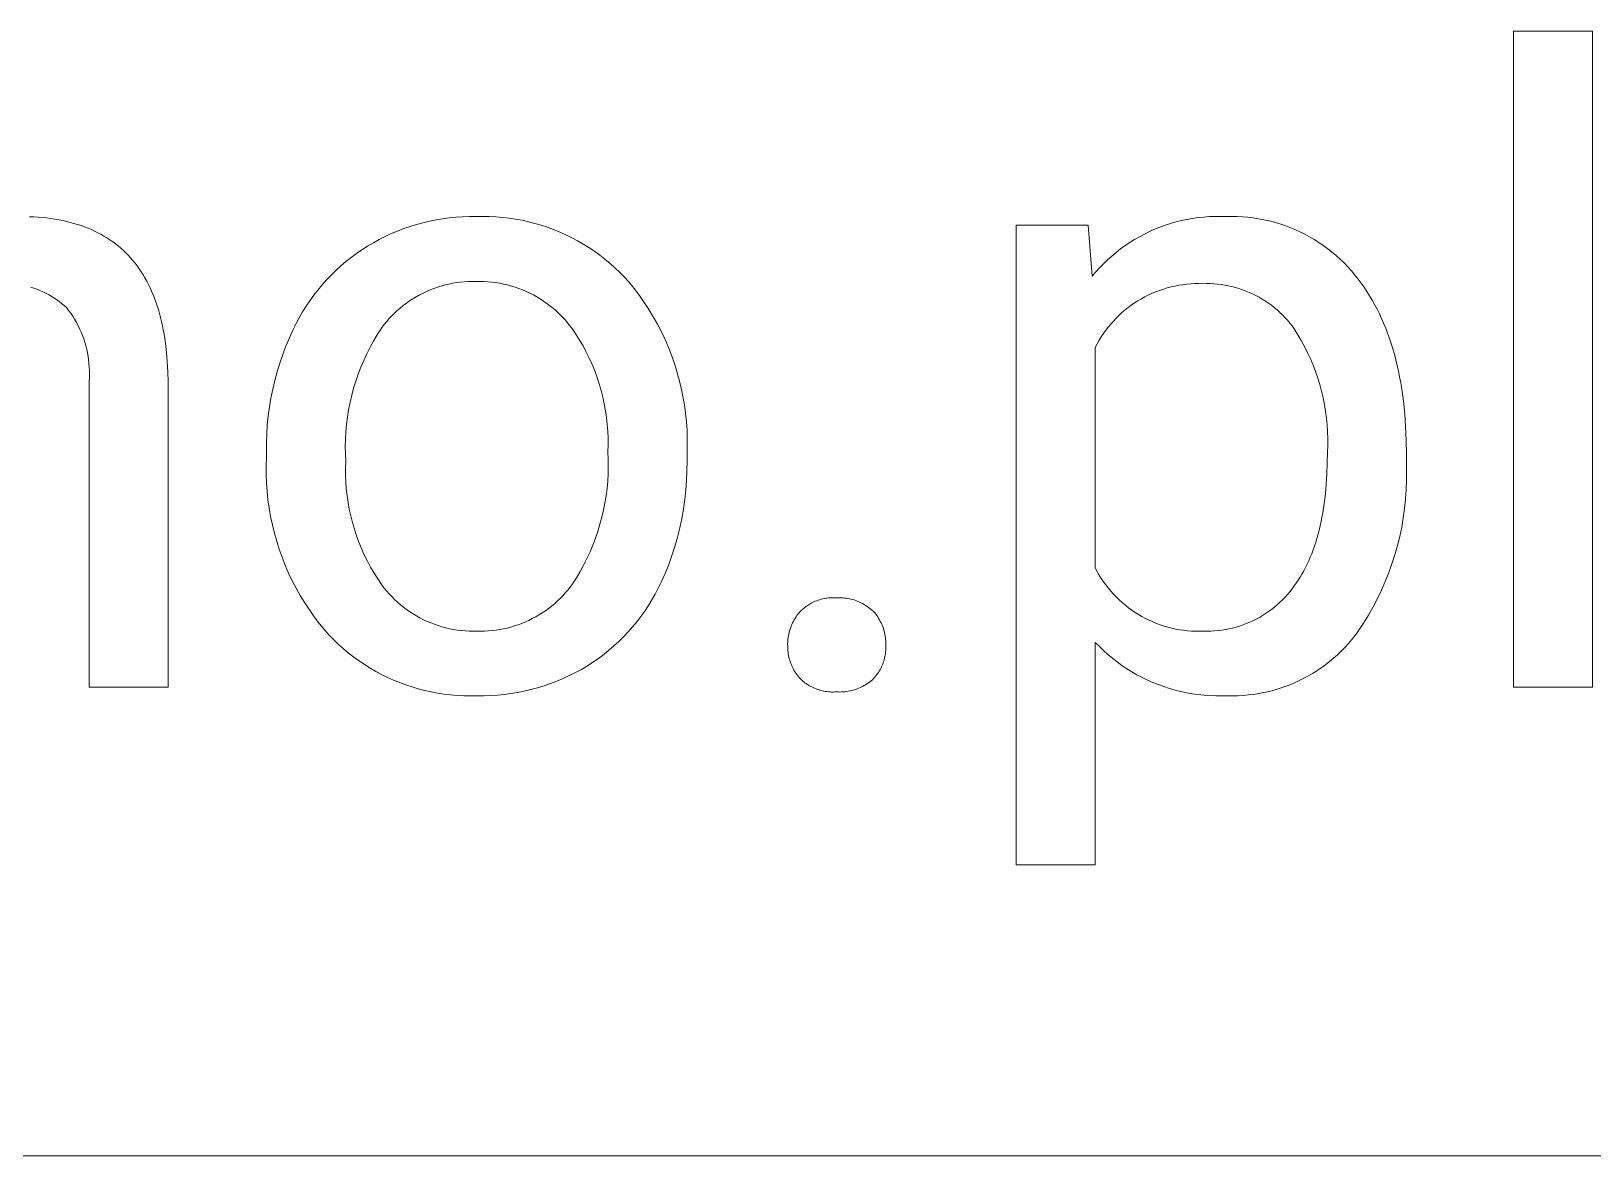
# Model space of a CAD drawing. Header units: millimetres. Extents: x 2840 to 6121, y 744 to 3036.
# Drawn here: x 5247.8 to 5325.9, y 927.5 to 983.7 of the extents above; entities that cross this region are included whole.
import ezdxf

# ---------------------------------------------------------------- set-up
doc = ezdxf.new("R2010")
doc.units = ezdxf.units.MM
doc.header["$MEASUREMENT"] = 0
doc.layers.add('Domyślny', color=7, linetype='Continuous', true_color=0x000000)

msp = doc.modelspace()

# ---------------------------------------------------------------- linework, layer by layer
at = {"layer": 'Domyślny', "color": 18, "lineweight": 15, "true_color": 0x000000}
for p, q in [((5321.9, 950.877), (5321.9, 983.655)), ((5321.9, 983.655), (5325.844, 983.655)), ((5325.844, 983.655), (5325.844, 950.877)), ((5247.731, 974.389), (5247.951, 974.379)), ((5247.951, 974.379), (5248.168, 974.365)), ((5248.168, 974.365), (5248.381, 974.347)), ((5248.381, 974.347), (5248.59, 974.325)), ((5248.59, 974.325), (5248.796, 974.298)), ((5248.796, 974.298), (5248.998, 974.268)), ((5248.998, 974.268), (5249.197, 974.234)), ((5249.197, 974.234), (5249.392, 974.196)), ((5249.392, 974.196), (5249.583, 974.153)), ((5249.583, 974.153), (5249.771, 974.107)), ((5249.771, 974.107), (5249.955, 974.056)), ((5249.955, 974.056), (5250.136, 974.002)), ((5250.136, 974.002), (5250.314, 973.944)), ((5250.314, 973.944), (5250.487, 973.881)), ((5266.752, 973.902), (5267.072, 974)), ((5267.072, 974), (5267.395, 974.088)), ((5267.395, 974.088), (5267.721, 974.166)), ((5267.721, 974.166), (5268.049, 974.232)), ((5268.049, 974.232), (5268.379, 974.287)), ((5268.379, 974.287), (5268.711, 974.331)), ((5268.711, 974.331), (5269.045, 974.364)), ((5269.045, 974.364), (5269.379, 974.386)), ((5269.379, 974.386), (5269.713, 974.397)), ((5269.713, 974.397), (5270.048, 974.396)), ((5270.048, 974.396), (5270.378, 974.403)), ((5270.378, 974.403), (5270.708, 974.398)), ((5270.708, 974.398), (5271.038, 974.382)), ((5271.038, 974.382), (5271.367, 974.355)), ((5271.367, 974.355), (5271.695, 974.317)), ((5271.695, 974.317), (5272.021, 974.268)), ((5272.021, 974.268), (5272.346, 974.208)), ((5272.346, 974.208), (5272.668, 974.136)), ((5272.668, 974.136), (5272.988, 974.054)), ((5272.988, 974.054), (5273.304, 973.961)), ((5273.304, 973.961), (5273.618, 973.858)), ((5297.038, 942.001), (5297.038, 973.97)), ((5297.038, 973.97), (5300.643, 973.97)), ((5300.643, 973.97), (5300.84, 971.413)), ((5304.223, 973.865), (5304.488, 973.961)), ((5304.488, 973.961), (5304.756, 974.049)), ((5304.756, 974.049), (5305.027, 974.127)), ((5305.027, 974.127), (5305.3, 974.195)), ((5305.3, 974.195), (5305.575, 974.254)), ((5305.575, 974.254), (5305.853, 974.303)), ((5305.853, 974.303), (5306.132, 974.343)), ((5306.132, 974.343), (5306.412, 974.373)), ((5306.412, 974.373), (5306.693, 974.394)), ((5306.693, 974.394), (5306.974, 974.404)), ((5306.974, 974.404), (5307.256, 974.405)), ((5307.256, 974.405), (5307.537, 974.396)), ((5307.537, 974.396), (5307.808, 974.401)), ((5307.808, 974.401), (5308.08, 974.397)), ((5308.08, 974.397), (5308.35, 974.383)), ((5308.35, 974.383), (5308.621, 974.36)), ((5308.621, 974.36), (5308.89, 974.328)), ((5308.89, 974.328), (5309.158, 974.287)), ((5309.158, 974.287), (5309.424, 974.236)), ((5309.424, 974.236), (5309.689, 974.177)), ((5309.689, 974.177), (5309.951, 974.108)), ((5309.951, 974.108), (5310.211, 974.031)), ((5310.211, 974.031), (5310.468, 973.945)), ((5310.468, 973.945), (5310.722, 973.849)), ((5250.487, 973.881), (5250.657, 973.814)), ((5250.657, 973.814), (5250.824, 973.744)), ((5250.824, 973.744), (5250.987, 973.669)), ((5250.987, 973.669), (5251.147, 973.591)), ((5251.147, 973.591), (5251.302, 973.508)), ((5251.302, 973.508), (5251.455, 973.421)), ((5251.455, 973.421), (5251.604, 973.33)), ((5251.604, 973.33), (5251.749, 973.236)), ((5251.749, 973.236), (5251.891, 973.137)), ((5251.891, 973.137), (5252.029, 973.034)), ((5264.917, 973.091), (5265.211, 973.252)), ((5265.211, 973.252), (5265.51, 973.402)), ((5265.51, 973.402), (5265.814, 973.543)), ((5265.814, 973.543), (5266.123, 973.673)), ((5266.123, 973.673), (5266.436, 973.793)), ((5266.436, 973.793), (5266.752, 973.902)), ((5273.618, 973.858), (5273.927, 973.743)), ((5273.927, 973.743), (5274.233, 973.619)), ((5274.233, 973.619), (5274.534, 973.484)), ((5274.534, 973.484), (5274.831, 973.339)), ((5274.831, 973.339), (5275.122, 973.184)), ((5275.122, 973.184), (5275.408, 973.019)), ((5302.72, 973.099), (5302.959, 973.248)), ((5302.959, 973.248), (5303.203, 973.389)), ((5303.203, 973.389), (5303.452, 973.521)), ((5303.452, 973.521), (5303.705, 973.645)), ((5303.705, 973.645), (5303.962, 973.759)), ((5303.962, 973.759), (5304.223, 973.865)), ((5310.722, 973.849), (5310.973, 973.746)), ((5310.973, 973.746), (5311.22, 973.634)), ((5311.22, 973.634), (5311.463, 973.513)), ((5311.463, 973.513), (5311.701, 973.384)), ((5311.701, 973.384), (5311.935, 973.247)), ((5311.935, 973.247), (5312.165, 973.103)), ((5252.029, 973.034), (5252.163, 972.927)), ((5252.163, 972.927), (5252.294, 972.816)), ((5252.294, 972.816), (5252.422, 972.701)), ((5252.422, 972.701), (5252.546, 972.582)), ((5252.546, 972.582), (5252.666, 972.459)), ((5252.666, 972.459), (5252.783, 972.332)), ((5263.546, 972.146), (5263.806, 972.353)), ((5263.806, 972.353), (5264.074, 972.552)), ((5264.074, 972.552), (5264.348, 972.741)), ((5264.348, 972.741), (5264.629, 972.921)), ((5264.629, 972.921), (5264.917, 973.091)), ((5275.408, 973.019), (5275.688, 972.844)), ((5275.688, 972.844), (5275.962, 972.661)), ((5275.962, 972.661), (5276.23, 972.467)), ((5276.23, 972.467), (5276.491, 972.265)), ((5301.61, 972.235), (5301.82, 972.423)), ((5301.82, 972.423), (5302.036, 972.604)), ((5302.036, 972.604), (5302.258, 972.777)), ((5302.258, 972.777), (5302.486, 972.942)), ((5302.486, 972.942), (5302.72, 973.099)), ((5312.165, 973.103), (5312.389, 972.95)), ((5312.389, 972.95), (5312.608, 972.79)), ((5312.608, 972.79), (5312.821, 972.622)), ((5312.821, 972.622), (5313.028, 972.448)), ((5313.028, 972.448), (5313.23, 972.266)), ((5252.783, 972.332), (5252.897, 972.201)), ((5252.897, 972.201), (5253.006, 972.066)), ((5253.006, 972.066), (5253.113, 971.927)), ((5253.113, 971.927), (5253.215, 971.784)), ((5253.215, 971.784), (5253.314, 971.637)), ((5253.314, 971.637), (5253.41, 971.485)), ((5262.808, 971.471), (5263.046, 971.704)), ((5263.046, 971.704), (5263.292, 971.929)), ((5263.292, 971.929), (5263.546, 972.146)), ((5276.491, 972.265), (5276.745, 972.055)), ((5276.745, 972.055), (5276.992, 971.835)), ((5276.992, 971.835), (5277.231, 971.608)), ((5277.231, 971.608), (5277.462, 971.372)), ((5300.84, 971.413), (5301.021, 971.629)), ((5301.021, 971.629), (5301.211, 971.837)), ((5301.211, 971.837), (5301.407, 972.04)), ((5301.407, 972.04), (5301.61, 972.235)), ((5313.23, 972.266), (5313.425, 972.078)), ((5313.425, 972.078), (5313.613, 971.883)), ((5313.613, 971.883), (5313.795, 971.681)), ((5313.795, 971.681), (5313.969, 971.474)), ((5247.952, 970.816), (5247.802, 970.865)), ((5248.102, 970.762), (5247.952, 970.816)), ((5253.41, 971.485), (5253.502, 971.33)), ((5253.502, 971.33), (5253.591, 971.171)), ((5253.591, 971.171), (5253.676, 971.007)), ((5253.676, 971.007), (5253.757, 970.84)), ((5253.757, 970.84), (5253.835, 970.669)), ((5262.143, 970.724), (5262.356, 970.981)), ((5262.356, 970.981), (5262.578, 971.23)), ((5262.578, 971.23), (5262.808, 971.471)), ((5267.939, 970.803), (5267.757, 970.732)), ((5268.124, 970.867), (5267.939, 970.803)), ((5268.31, 970.925), (5268.124, 970.867)), ((5268.499, 970.977), (5268.31, 970.925)), ((5268.689, 971.022), (5268.499, 970.977)), ((5268.881, 971.061), (5268.689, 971.022)), ((5269.074, 971.093), (5268.881, 971.061)), ((5269.267, 971.118), (5269.074, 971.093)), ((5269.462, 971.136), (5269.267, 971.118)), ((5269.657, 971.148), (5269.462, 971.136)), ((5269.853, 971.153), (5269.657, 971.148)), ((5270.048, 971.151), (5269.853, 971.153)), ((5270.247, 971.153), (5270.048, 971.151)), ((5270.445, 971.149), (5270.247, 971.153)), ((5270.643, 971.137), (5270.445, 971.149)), ((5270.841, 971.119), (5270.643, 971.137)), ((5271.037, 971.094), (5270.841, 971.119)), ((5271.233, 971.062), (5271.037, 971.094)), ((5271.428, 971.024), (5271.233, 971.062)), ((5271.621, 970.978), (5271.428, 971.024)), ((5271.812, 970.926), (5271.621, 970.978)), ((5272.002, 970.868), (5271.812, 970.926)), ((5272.189, 970.803), (5272.002, 970.868)), ((5272.374, 970.731), (5272.189, 970.803)), ((5277.462, 971.372), (5277.685, 971.129)), ((5277.685, 971.129), (5277.953, 970.798)), ((5277.953, 970.798), (5278.21, 970.458)), ((5304.589, 970.83), (5304.397, 970.772)), ((5304.782, 970.881), (5304.589, 970.83)), ((5304.977, 970.925), (5304.782, 970.881)), ((5305.173, 970.962), (5304.977, 970.925)), ((5305.371, 970.993), (5305.173, 970.962)), ((5305.57, 971.016), (5305.371, 970.993)), ((5305.769, 971.033), (5305.57, 971.016)), ((5305.968, 971.043), (5305.769, 971.033)), ((5306.168, 971.046), (5305.968, 971.043)), ((5306.368, 971.042), (5306.168, 971.046)), ((5306.551, 971.046), (5306.368, 971.042)), ((5306.735, 971.043), (5306.551, 971.046)), ((5306.918, 971.034), (5306.735, 971.043)), ((5307.1, 971.019), (5306.918, 971.034)), ((5307.282, 970.998), (5307.1, 971.019)), ((5307.463, 970.97), (5307.282, 970.998)), ((5307.643, 970.936), (5307.463, 970.97)), ((5307.822, 970.896), (5307.643, 970.936)), ((5307.999, 970.85), (5307.822, 970.896)), ((5308.175, 970.798), (5307.999, 970.85)), ((5308.349, 970.74), (5308.175, 970.798)), ((5313.969, 971.474), (5314.137, 971.26)), ((5314.137, 971.26), (5314.285, 971.062)), ((5314.285, 971.062), (5314.428, 970.86)), ((5314.428, 970.86), (5314.567, 970.652)), ((5248.249, 970.704), (5248.102, 970.762)), ((5248.394, 970.64), (5248.249, 970.704)), ((5248.536, 970.571), (5248.394, 970.64)), ((5248.676, 970.497), (5248.536, 970.571)), ((5248.814, 970.419), (5248.676, 970.497)), ((5248.949, 970.335), (5248.814, 970.419)), ((5249.081, 970.247), (5248.949, 970.335)), ((5249.209, 970.155), (5249.081, 970.247)), ((5249.335, 970.058), (5249.209, 970.155)), ((5249.457, 969.957), (5249.335, 970.058)), ((5253.835, 970.669), (5253.91, 970.493)), ((5253.91, 970.493), (5253.98, 970.314)), ((5253.98, 970.314), (5254.048, 970.13)), ((5254.048, 970.13), (5254.111, 969.943)), ((5261.559, 969.913), (5261.744, 970.19)), ((5261.744, 970.19), (5261.939, 970.461)), ((5261.939, 970.461), (5262.143, 970.724)), ((5266.565, 970.065), (5266.41, 969.947)), ((5266.725, 970.178), (5266.565, 970.065)), ((5266.889, 970.285), (5266.725, 970.178)), ((5267.056, 970.386), (5266.889, 970.285)), ((5267.227, 970.482), (5267.056, 970.386)), ((5267.401, 970.571), (5267.227, 970.482)), ((5267.577, 970.654), (5267.401, 970.571)), ((5267.757, 970.732), (5267.577, 970.654)), ((5272.557, 970.653), (5272.374, 970.731)), ((5272.737, 970.569), (5272.557, 970.653)), ((5272.913, 970.479), (5272.737, 970.569)), ((5273.087, 970.382), (5272.913, 970.479)), ((5273.257, 970.28), (5273.087, 970.382)), ((5273.423, 970.172), (5273.257, 970.28)), ((5273.585, 970.058), (5273.423, 970.172)), ((5273.744, 969.939), (5273.585, 970.058)), ((5278.21, 970.458), (5278.455, 970.109)), ((5278.455, 970.109), (5278.687, 969.752)), ((5302.96, 970.082), (5302.795, 969.969)), ((5303.128, 970.19), (5302.96, 970.082)), ((5303.3, 970.292), (5303.128, 970.19)), ((5303.476, 970.387), (5303.3, 970.292)), ((5303.654, 970.477), (5303.476, 970.387)), ((5303.836, 970.561), (5303.654, 970.477)), ((5304.021, 970.638), (5303.836, 970.561)), ((5304.208, 970.708), (5304.021, 970.638)), ((5304.397, 970.772), (5304.208, 970.708)), ((5308.52, 970.676), (5308.349, 970.74)), ((5308.69, 970.606), (5308.52, 970.676)), ((5308.856, 970.531), (5308.69, 970.606)), ((5309.021, 970.449), (5308.856, 970.531)), ((5309.182, 970.362), (5309.021, 970.449)), ((5309.34, 970.27), (5309.182, 970.362)), ((5309.495, 970.172), (5309.34, 970.27)), ((5309.646, 970.069), (5309.495, 970.172)), ((5309.794, 969.961), (5309.646, 970.069)), ((5314.567, 970.652), (5314.701, 970.439)), ((5314.701, 970.439), (5314.83, 970.222)), ((5314.83, 970.222), (5314.955, 970)), ((5249.575, 969.852), (5249.457, 969.957)), ((5249.685, 969.71), (5249.575, 969.852)), ((5249.79, 969.564), (5249.685, 969.71)), ((5249.891, 969.415), (5249.79, 969.564)), ((5249.985, 969.262), (5249.891, 969.415)), ((5250.075, 969.106), (5249.985, 969.262)), ((5254.111, 969.943), (5254.172, 969.751)), ((5254.172, 969.751), (5254.228, 969.555)), ((5254.228, 969.555), (5254.282, 969.356)), ((5254.282, 969.356), (5254.331, 969.152)), ((5261.06, 969.047), (5261.216, 969.341)), ((5261.216, 969.341), (5261.383, 969.63)), ((5261.383, 969.63), (5261.559, 969.913)), ((5265.697, 969.28), (5265.569, 969.132)), ((5265.83, 969.423), (5265.697, 969.28)), ((5265.968, 969.561), (5265.83, 969.423)), ((5266.111, 969.695), (5265.968, 969.561)), ((5266.258, 969.824), (5266.111, 969.695)), ((5266.41, 969.947), (5266.258, 969.824)), ((5273.898, 969.814), (5273.744, 969.939)), ((5274.048, 969.684), (5273.898, 969.814)), ((5274.193, 969.549), (5274.048, 969.684)), ((5274.334, 969.408), (5274.193, 969.549)), ((5274.469, 969.264), (5274.334, 969.408)), ((5274.6, 969.114), (5274.469, 969.264)), ((5278.687, 969.752), (5278.908, 969.387)), ((5278.908, 969.387), (5279.116, 969.015)), ((5302.036, 969.32), (5301.898, 969.175)), ((5302.178, 969.46), (5302.036, 969.32)), ((5302.326, 969.595), (5302.178, 969.46)), ((5302.478, 969.725), (5302.326, 969.595)), ((5302.634, 969.85), (5302.478, 969.725)), ((5302.795, 969.969), (5302.634, 969.85)), ((5309.938, 969.848), (5309.794, 969.961)), ((5310.079, 969.73), (5309.938, 969.848)), ((5310.215, 969.607), (5310.079, 969.73)), ((5310.346, 969.48), (5310.215, 969.607)), ((5310.474, 969.348), (5310.346, 969.48)), ((5310.596, 969.212), (5310.474, 969.348)), ((5314.955, 970), (5315.075, 969.773)), ((5315.075, 969.773), (5315.19, 969.541)), ((5315.19, 969.541), (5315.3, 969.305)), ((5315.3, 969.305), (5315.406, 969.064)), ((5250.159, 968.947), (5250.075, 969.106)), ((5250.238, 968.785), (5250.159, 968.947)), ((5250.311, 968.621), (5250.238, 968.785)), ((5250.379, 968.454), (5250.311, 968.621)), ((5250.44, 968.285), (5250.379, 968.454)), ((5254.331, 969.152), (5254.377, 968.944)), ((5254.377, 968.944), (5254.42, 968.733)), ((5254.42, 968.733), (5254.459, 968.517)), ((5254.459, 968.517), (5254.495, 968.297)), ((5260.725, 968.338), (5260.914, 968.747)), ((5260.914, 968.747), (5261.06, 969.047)), ((5265.128, 968.514), (5264.938, 968.197)), ((5265.328, 968.824), (5265.128, 968.514)), ((5265.446, 968.98), (5265.328, 968.824)), ((5265.569, 969.132), (5265.446, 968.98)), ((5274.725, 968.96), (5274.6, 969.114)), ((5274.845, 968.802), (5274.725, 968.96)), ((5275.038, 968.517), (5274.845, 968.802)), ((5275.221, 968.226), (5275.038, 968.517)), ((5279.116, 969.015), (5279.311, 968.636)), ((5279.311, 968.636), (5279.493, 968.251)), ((5301.4, 968.55), (5301.289, 968.384)), ((5301.516, 968.713), (5301.4, 968.55)), ((5301.638, 968.871), (5301.516, 968.713)), ((5301.766, 969.025), (5301.638, 968.871)), ((5301.898, 969.175), (5301.766, 969.025)), ((5310.714, 969.072), (5310.596, 969.212)), ((5310.827, 968.928), (5310.714, 969.072)), ((5310.935, 968.78), (5310.827, 968.928)), ((5311.118, 968.492), (5310.935, 968.78)), ((5311.291, 968.197), (5311.118, 968.492)), ((5315.406, 969.064), (5315.507, 968.817)), ((5315.507, 968.817), (5315.603, 968.566)), ((5315.603, 968.566), (5315.695, 968.311)), ((5250.496, 968.114), (5250.44, 968.285)), ((5250.546, 967.941), (5250.496, 968.114)), ((5250.59, 967.767), (5250.546, 967.941)), ((5250.628, 967.591), (5250.59, 967.767)), ((5254.495, 968.297), (5254.527, 968.073)), ((5254.527, 968.073), (5254.58, 967.613)), ((5260.388, 967.502), (5260.55, 967.923)), ((5260.55, 967.923), (5260.725, 968.338)), ((5264.76, 967.874), (5264.592, 967.544)), ((5264.938, 968.197), (5264.76, 967.874)), ((5275.394, 967.929), (5275.221, 968.226)), ((5275.557, 967.626), (5275.394, 967.929)), ((5279.493, 968.251), (5279.662, 967.86)), ((5279.662, 967.86), (5279.818, 967.463)), ((5301.086, 968.04), (5300.993, 967.862)), ((5300.993, 967.862), (5300.993, 956.838)), ((5301.184, 968.213), (5301.086, 968.04)), ((5301.289, 968.384), (5301.184, 968.213)), ((5311.454, 967.897), (5311.291, 968.197)), ((5311.607, 967.591), (5311.454, 967.897)), ((5315.695, 968.311), (5315.781, 968.05)), ((5315.781, 968.05), (5315.863, 967.784)), ((5315.863, 967.784), (5315.941, 967.514)), ((5250.66, 967.414), (5250.628, 967.591)), ((5250.686, 967.236), (5250.66, 967.414)), ((5250.705, 967.057), (5250.686, 967.236)), ((5250.719, 966.878), (5250.705, 967.057)), ((5254.58, 967.613), (5254.619, 967.137)), ((5254.619, 967.137), (5254.645, 966.645)), ((5260.108, 966.646), (5260.241, 967.076)), ((5260.241, 967.076), (5260.388, 967.502)), ((5264.437, 967.21), (5264.292, 966.87)), ((5264.592, 967.544), (5264.437, 967.21)), ((5275.708, 967.317), (5275.557, 967.626)), ((5275.849, 967.003), (5275.708, 967.317)), ((5275.979, 966.685), (5275.849, 967.003)), ((5279.818, 967.463), (5279.96, 967.061)), ((5279.96, 967.061), (5280.089, 966.655)), ((5311.749, 967.281), (5311.607, 967.591)), ((5311.882, 966.966), (5311.749, 967.281)), ((5312.003, 966.647), (5311.882, 966.966)), ((5315.941, 967.514), (5316.013, 967.239)), ((5316.013, 967.239), (5316.081, 966.959)), ((5316.081, 966.959), (5316.145, 966.674)), ((5250.711, 966.159), (5250.723, 966.339)), ((5250.711, 950.885), (5250.711, 966.159)), ((5250.726, 966.698), (5250.719, 966.878)), ((5250.723, 966.339), (5250.728, 966.518)), ((5250.728, 966.518), (5250.726, 966.698)), ((5254.645, 966.645), (5254.656, 966.137)), ((5254.656, 966.137), (5254.656, 950.885)), ((5259.885, 965.772), (5259.989, 966.211)), ((5259.989, 966.211), (5260.108, 966.646)), ((5264.04, 966.176), (5263.931, 965.823)), ((5264.16, 966.525), (5264.04, 966.176)), ((5264.292, 966.87), (5264.16, 966.525)), ((5276.098, 966.362), (5275.979, 966.685)), ((5276.206, 966.035), (5276.098, 966.362)), ((5280.089, 966.655), (5280.203, 966.244)), ((5280.203, 966.244), (5280.303, 965.83)), ((5312.114, 966.323), (5312.003, 966.647)), ((5312.214, 965.997), (5312.114, 966.323)), ((5316.145, 966.674), (5316.203, 966.385)), ((5316.203, 966.385), (5316.257, 966.09)), ((5259.721, 964.886), (5259.796, 965.33)), ((5259.796, 965.33), (5259.885, 965.772)), ((5263.835, 965.466), (5263.752, 965.107)), ((5263.931, 965.823), (5263.835, 965.466)), ((5276.302, 965.705), (5276.206, 966.035)), ((5276.386, 965.372), (5276.302, 965.705)), ((5276.459, 965.035), (5276.386, 965.372)), ((5280.303, 965.83), (5280.39, 965.413)), ((5280.39, 965.413), (5280.462, 964.993)), ((5312.303, 965.667), (5312.214, 965.997)), ((5312.38, 965.334), (5312.303, 965.667)), ((5312.447, 964.999), (5312.38, 965.334)), ((5316.257, 966.09), (5316.306, 965.791)), ((5316.306, 965.791), (5316.391, 965.178)), ((5259.661, 964.439), (5259.721, 964.886)), ((5263.681, 964.745), (5263.622, 964.38)), ((5263.752, 965.107), (5263.681, 964.745)), ((5276.52, 964.697), (5276.459, 965.035)), ((5276.569, 964.356), (5276.52, 964.697)), ((5280.462, 964.993), (5280.52, 964.57)), ((5280.52, 964.57), (5280.563, 964.146)), ((5312.502, 964.662), (5312.447, 964.999)), ((5312.547, 964.323), (5312.502, 964.662)), ((5316.391, 965.178), (5316.456, 964.545)), ((5316.456, 964.545), (5316.503, 963.893)), ((5259.586, 963.541), (5259.616, 963.991)), ((5259.616, 963.991), (5259.661, 964.439)), ((5263.576, 964.014), (5263.543, 963.646)), ((5263.622, 964.38), (5263.576, 964.014)), ((5276.607, 964.014), (5276.569, 964.356)), ((5276.632, 963.671), (5276.607, 964.014)), ((5280.563, 964.146), (5280.592, 963.721)), ((5312.579, 963.983), (5312.547, 964.323)), ((5312.601, 963.642), (5312.579, 963.983)), ((5316.503, 963.893), (5316.531, 963.221)), ((5259.57, 963.091), (5259.586, 963.541)), ((5259.57, 962.64), (5259.57, 963.091)), ((5263.522, 963.277), (5263.514, 962.908)), ((5263.543, 963.646), (5263.522, 963.277)), ((5276.646, 963.328), (5276.632, 963.671)), ((5276.637, 962.64), (5276.647, 962.984)), ((5276.647, 962.984), (5276.646, 963.328)), ((5280.592, 963.721), (5280.606, 963.295)), ((5280.606, 963.295), (5280.606, 962.869)), ((5312.611, 963.301), (5312.601, 963.642)), ((5312.609, 962.959), (5312.611, 963.301)), ((5316.531, 963.221), (5316.54, 962.531)), ((5259.557, 961.942), (5259.57, 962.367)), ((5259.57, 962.367), (5259.57, 962.64)), ((5263.514, 962.908), (5263.519, 962.539)), ((5263.519, 962.539), (5263.536, 962.17)), ((5276.653, 962.274), (5276.637, 962.64)), ((5276.657, 961.908), (5276.653, 962.274)), ((5280.606, 962.869), (5280.592, 962.443)), ((5280.592, 962.443), (5280.592, 962.17)), ((5312.59, 962.071), (5312.596, 962.618)), ((5312.596, 962.618), (5312.609, 962.959)), ((5316.54, 962.531), (5316.54, 962.17)), ((5259.559, 961.518), (5259.557, 961.942)), ((5259.575, 961.094), (5259.559, 961.518)), ((5263.536, 962.17), (5263.526, 961.826)), ((5263.526, 961.826), (5263.527, 961.482)), ((5263.527, 961.482), (5263.54, 961.138)), ((5276.628, 961.177), (5276.649, 961.542)), ((5276.649, 961.542), (5276.657, 961.908)), ((5280.59, 961.691), (5280.573, 961.212)), ((5280.592, 962.17), (5280.59, 961.691)), ((5312.537, 961.03), (5312.57, 961.542)), ((5312.57, 961.542), (5312.59, 962.071)), ((5316.54, 962.17), (5316.555, 961.698)), ((5316.555, 961.698), (5316.554, 961.225)), ((5259.605, 960.671), (5259.575, 961.094)), ((5259.649, 960.249), (5259.605, 960.671)), ((5263.54, 961.138), (5263.565, 960.795)), ((5263.565, 960.795), (5263.603, 960.453)), ((5276.548, 960.449), (5276.594, 960.813)), ((5276.594, 960.813), (5276.628, 961.177)), ((5280.538, 960.734), (5280.487, 960.257)), ((5280.573, 961.212), (5280.538, 960.734)), ((5312.492, 960.535), (5312.537, 961.03)), ((5316.536, 960.753), (5316.503, 960.281)), ((5316.554, 961.225), (5316.536, 960.753)), ((5259.708, 959.828), (5259.649, 960.249)), ((5263.603, 960.453), (5263.652, 960.113)), ((5263.652, 960.113), (5263.713, 959.774)), ((5276.42, 959.729), (5276.49, 960.088)), ((5276.49, 960.088), (5276.548, 960.449)), ((5280.487, 960.257), (5280.42, 959.783)), ((5312.362, 959.596), (5312.433, 960.057)), ((5312.433, 960.057), (5312.492, 960.535)), ((5316.503, 960.281), (5316.453, 959.811)), ((5259.781, 959.41), (5259.708, 959.828)), ((5259.868, 958.995), (5259.781, 959.41)), ((5263.713, 959.774), (5263.786, 959.438)), ((5263.786, 959.438), (5263.87, 959.105)), ((5263.87, 959.105), (5263.966, 958.774)), ((5276.242, 959.019), (5276.337, 959.373)), ((5276.337, 959.373), (5276.42, 959.729)), ((5280.336, 959.311), (5280.236, 958.842)), ((5280.42, 959.783), (5280.336, 959.311)), ((5312.23, 958.938), (5312.277, 959.153)), ((5312.277, 959.153), (5312.321, 959.372)), ((5312.321, 959.372), (5312.362, 959.596)), ((5316.388, 959.343), (5316.306, 958.878)), ((5316.453, 959.811), (5316.388, 959.343)), ((5259.97, 958.583), (5259.868, 958.995)), ((5260.085, 958.175), (5259.97, 958.583)), ((5263.966, 958.774), (5264.074, 958.447)), ((5264.074, 958.447), (5264.193, 958.125)), ((5275.886, 957.981), (5276.017, 958.323)), ((5276.017, 958.323), (5276.136, 958.669)), ((5276.136, 958.669), (5276.242, 959.019)), ((5280.12, 958.377), (5279.988, 957.917)), ((5280.236, 958.842), (5280.12, 958.377)), ((5312.009, 958.12), (5312.069, 958.318)), ((5312.069, 958.318), (5312.126, 958.52)), ((5312.126, 958.52), (5312.18, 958.727)), ((5312.18, 958.727), (5312.23, 958.938)), ((5316.209, 958.415), (5316.095, 957.957)), ((5316.306, 958.878), (5316.209, 958.415)), ((5260.214, 957.77), (5260.085, 958.175)), ((5260.356, 957.371), (5260.214, 957.77)), ((5264.193, 958.125), (5264.323, 957.806)), ((5264.323, 957.806), (5264.464, 957.492)), ((5275.591, 957.311), (5275.744, 957.644)), ((5275.744, 957.644), (5275.886, 957.981)), ((5279.988, 957.917), (5279.84, 957.461)), ((5311.737, 957.372), (5311.81, 957.553)), ((5311.81, 957.553), (5311.879, 957.737)), ((5311.879, 957.737), (5311.946, 957.927)), ((5311.946, 957.927), (5312.009, 958.12)), ((5316.095, 957.957), (5315.967, 957.502)), ((5260.512, 956.976), (5260.356, 957.371)), ((5260.681, 956.587), (5260.512, 956.976)), ((5264.464, 957.492), (5264.616, 957.184)), ((5264.616, 957.184), (5264.778, 956.881)), ((5264.778, 956.881), (5264.951, 956.583)), ((5275.25, 956.664), (5275.426, 956.985)), ((5275.426, 956.985), (5275.591, 957.311)), ((5279.676, 957.01), (5279.497, 956.566)), ((5279.84, 957.461), (5279.676, 957.01)), ((5300.993, 956.838), (5301.087, 956.661)), ((5311.413, 956.693), (5311.498, 956.856)), ((5311.498, 956.856), (5311.581, 957.024)), ((5311.581, 957.024), (5311.66, 957.196)), ((5311.66, 957.196), (5311.737, 957.372)), ((5315.822, 957.052), (5315.663, 956.607)), ((5315.967, 957.502), (5315.822, 957.052)), ((5260.864, 956.204), (5260.681, 956.587)), ((5261.059, 955.827), (5260.864, 956.204)), ((5264.951, 956.583), (5265.135, 956.292)), ((5265.135, 956.292), (5265.328, 956.008)), ((5265.328, 956.008), (5265.447, 955.851)), ((5274.753, 955.887), (5274.867, 956.041)), ((5274.867, 956.041), (5275.064, 956.349)), ((5275.064, 956.349), (5275.25, 956.664)), ((5279.302, 956.128), (5279.157, 955.829)), ((5279.497, 956.566), (5279.302, 956.128)), ((5301.087, 956.661), (5301.188, 956.487)), ((5301.188, 956.487), (5301.294, 956.317)), ((5301.294, 956.317), (5301.406, 956.15)), ((5301.406, 956.15), (5301.524, 955.988)), ((5301.524, 955.988), (5301.648, 955.83)), ((5310.935, 955.942), (5311.037, 956.084)), ((5311.037, 956.084), (5311.136, 956.23)), ((5311.136, 956.23), (5311.231, 956.38)), ((5311.231, 956.38), (5311.324, 956.534)), ((5311.324, 956.534), (5311.413, 956.693)), ((5315.488, 956.168), (5315.299, 955.735)), ((5315.663, 956.607), (5315.488, 956.168)), ((5261.267, 955.457), (5261.059, 955.827)), ((5261.487, 955.094), (5261.267, 955.457)), ((5265.447, 955.851), (5265.572, 955.698)), ((5265.572, 955.698), (5265.701, 955.55)), ((5265.701, 955.55), (5265.836, 955.406)), ((5265.836, 955.406), (5265.975, 955.267)), ((5265.975, 955.267), (5266.12, 955.133)), ((5273.967, 955.054), (5274.109, 955.181)), ((5274.109, 955.181), (5274.247, 955.313)), ((5274.247, 955.313), (5274.381, 955.45)), ((5274.381, 955.45), (5274.51, 955.592)), ((5274.51, 955.592), (5274.634, 955.737)), ((5274.634, 955.737), (5274.753, 955.887)), ((5278.836, 955.245), (5278.661, 954.962)), ((5279.001, 955.534), (5278.836, 955.245)), ((5279.157, 955.829), (5279.001, 955.534)), ((5287.003, 955.175), (5287.074, 955.204)), ((5287.074, 955.204), (5287.147, 955.23)), ((5287.147, 955.23), (5287.22, 955.254)), ((5287.22, 955.254), (5287.294, 955.275)), ((5287.294, 955.275), (5287.369, 955.293)), ((5287.369, 955.293), (5287.445, 955.31)), ((5287.445, 955.31), (5287.521, 955.323)), ((5287.521, 955.323), (5287.597, 955.334)), ((5287.597, 955.334), (5287.674, 955.342)), ((5287.674, 955.342), (5287.75, 955.348)), ((5287.75, 955.348), (5287.827, 955.351)), ((5287.827, 955.351), (5287.905, 955.351)), ((5287.905, 955.351), (5287.982, 955.349)), ((5287.982, 955.349), (5288.059, 955.345)), ((5288.059, 955.345), (5288.14, 955.349)), ((5288.14, 955.349), (5288.222, 955.35)), ((5288.222, 955.35), (5288.303, 955.349)), ((5288.303, 955.349), (5288.385, 955.345)), ((5288.385, 955.345), (5288.466, 955.338)), ((5288.466, 955.338), (5288.547, 955.328)), ((5288.547, 955.328), (5288.628, 955.316)), ((5288.628, 955.316), (5288.708, 955.301)), ((5288.708, 955.301), (5288.788, 955.283)), ((5288.788, 955.283), (5288.867, 955.262)), ((5288.867, 955.262), (5288.945, 955.239)), ((5288.945, 955.239), (5289.023, 955.213)), ((5289.023, 955.213), (5289.099, 955.185)), ((5289.099, 955.185), (5289.175, 955.154)), ((5301.648, 955.83), (5301.777, 955.676)), ((5301.777, 955.676), (5301.911, 955.526)), ((5301.911, 955.526), (5302.05, 955.382)), ((5302.05, 955.382), (5302.194, 955.242)), ((5302.194, 955.242), (5302.343, 955.107)), ((5310.22, 955.123), (5310.351, 955.249)), ((5310.351, 955.249), (5310.477, 955.379)), ((5310.477, 955.379), (5310.599, 955.514)), ((5310.599, 955.514), (5310.716, 955.653)), ((5310.716, 955.653), (5310.828, 955.796)), ((5310.828, 955.796), (5310.935, 955.942)), ((5315.095, 955.309), (5314.876, 954.889)), ((5315.299, 955.735), (5315.095, 955.309)), ((5261.72, 954.739), (5261.487, 955.094)), ((5261.964, 954.392), (5261.72, 954.739)), ((5266.12, 955.133), (5266.268, 955.004)), ((5266.268, 955.004), (5266.422, 954.88)), ((5266.422, 954.88), (5266.579, 954.761)), ((5266.579, 954.761), (5266.74, 954.649)), ((5266.74, 954.649), (5266.906, 954.541)), ((5266.906, 954.541), (5267.074, 954.44)), ((5267.074, 954.44), (5267.247, 954.344)), ((5272.86, 954.306), (5273.029, 954.396)), ((5273.029, 954.396), (5273.194, 954.492)), ((5273.194, 954.492), (5273.356, 954.594)), ((5273.356, 954.594), (5273.514, 954.701)), ((5273.514, 954.701), (5273.669, 954.814)), ((5273.669, 954.814), (5273.82, 954.931)), ((5273.82, 954.931), (5273.967, 955.054)), ((5278.283, 954.415), (5278.08, 954.151)), ((5278.476, 954.685), (5278.283, 954.415)), ((5278.661, 954.962), (5278.476, 954.685)), ((5286.039, 954.389), (5286.087, 954.458)), ((5286.087, 954.458), (5286.137, 954.526)), ((5286.137, 954.526), (5286.19, 954.592)), ((5286.19, 954.592), (5286.245, 954.656)), ((5286.245, 954.656), (5286.299, 954.711)), ((5286.299, 954.711), (5286.355, 954.764)), ((5286.355, 954.764), (5286.413, 954.814)), ((5286.413, 954.814), (5286.473, 954.863)), ((5286.473, 954.863), (5286.534, 954.91)), ((5286.534, 954.91), (5286.597, 954.955)), ((5286.597, 954.955), (5286.662, 954.997)), ((5286.662, 954.997), (5286.727, 955.037)), ((5286.727, 955.037), (5286.794, 955.075)), ((5286.794, 955.075), (5286.863, 955.111)), ((5286.863, 955.111), (5286.932, 955.144)), ((5286.932, 955.144), (5287.003, 955.175)), ((5289.175, 955.154), (5289.249, 955.121)), ((5289.249, 955.121), (5289.322, 955.085)), ((5289.322, 955.085), (5289.395, 955.046)), ((5289.395, 955.046), (5289.465, 955.005)), ((5289.465, 955.005), (5289.534, 954.962)), ((5289.534, 954.962), (5289.602, 954.917)), ((5289.602, 954.917), (5289.668, 954.869)), ((5289.668, 954.869), (5289.733, 954.819)), ((5289.733, 954.819), (5289.796, 954.767)), ((5289.796, 954.767), (5289.857, 954.712)), ((5289.857, 954.712), (5289.916, 954.656)), ((5289.916, 954.656), (5289.971, 954.592)), ((5289.971, 954.592), (5290.024, 954.526)), ((5290.024, 954.526), (5290.074, 954.459)), ((5290.074, 954.459), (5290.122, 954.389)), ((5302.343, 955.107), (5302.497, 954.978)), ((5302.497, 954.978), (5302.655, 954.854)), ((5302.655, 954.854), (5302.817, 954.735)), ((5302.817, 954.735), (5302.983, 954.622)), ((5302.983, 954.622), (5303.153, 954.515)), ((5303.153, 954.515), (5303.326, 954.414)), ((5303.326, 954.414), (5303.503, 954.319)), ((5309.198, 954.372), (5309.354, 954.464)), ((5309.354, 954.464), (5309.508, 954.562)), ((5309.508, 954.562), (5309.658, 954.664)), ((5309.658, 954.664), (5309.804, 954.771)), ((5309.804, 954.771), (5309.947, 954.884)), ((5309.947, 954.884), (5310.085, 955.001)), ((5310.085, 955.001), (5310.22, 955.123)), ((5314.644, 954.478), (5314.397, 954.075)), ((5314.876, 954.889), (5314.644, 954.478)), ((5262.22, 954.054), (5261.964, 954.392)), ((5262.487, 953.724), (5262.22, 954.054)), ((5262.709, 953.481), (5262.487, 953.724)), ((5267.247, 954.344), (5267.422, 954.255)), ((5267.422, 954.255), (5267.601, 954.171)), ((5267.601, 954.171), (5267.782, 954.094)), ((5267.782, 954.094), (5267.966, 954.023)), ((5267.966, 954.023), (5268.152, 953.959)), ((5268.152, 953.959), (5268.34, 953.901)), ((5268.34, 953.901), (5268.53, 953.85)), ((5268.53, 953.85), (5268.722, 953.805)), ((5268.722, 953.805), (5268.915, 953.767)), ((5268.915, 953.767), (5269.11, 953.736)), ((5269.11, 953.736), (5269.305, 953.711)), ((5269.305, 953.711), (5269.501, 953.693)), ((5269.501, 953.693), (5269.698, 953.682)), ((5269.698, 953.682), (5269.895, 953.678)), ((5269.895, 953.678), (5270.092, 953.681)), ((5270.092, 953.681), (5270.283, 953.678)), ((5270.283, 953.678), (5270.474, 953.681)), ((5270.474, 953.681), (5270.665, 953.691)), ((5270.665, 953.691), (5270.856, 953.708)), ((5270.856, 953.708), (5271.046, 953.731)), ((5271.046, 953.731), (5271.235, 953.76)), ((5271.235, 953.76), (5271.422, 953.796)), ((5271.422, 953.796), (5271.609, 953.838)), ((5271.609, 953.838), (5271.794, 953.887)), ((5271.794, 953.887), (5271.977, 953.941)), ((5271.977, 953.941), (5272.159, 954.002)), ((5272.159, 954.002), (5272.338, 954.069)), ((5272.338, 954.069), (5272.514, 954.142)), ((5272.514, 954.142), (5272.689, 954.221)), ((5272.689, 954.221), (5272.86, 954.306)), ((5277.648, 953.644), (5277.419, 953.402)), ((5277.868, 953.894), (5277.648, 953.644)), ((5278.08, 954.151), (5277.868, 953.894)), ((5285.678, 953.539), (5285.697, 953.621)), ((5285.697, 953.621), (5285.719, 953.703)), ((5285.719, 953.703), (5285.744, 953.783)), ((5285.744, 953.783), (5285.772, 953.863)), ((5285.772, 953.863), (5285.802, 953.942)), ((5285.802, 953.942), (5285.835, 954.02)), ((5285.835, 954.02), (5285.871, 954.096)), ((5285.871, 954.096), (5285.909, 954.171)), ((5285.909, 954.171), (5285.95, 954.245)), ((5285.95, 954.245), (5285.993, 954.318)), ((5285.993, 954.318), (5286.039, 954.389)), ((5290.122, 954.389), (5290.168, 954.319)), ((5290.168, 954.319), (5290.211, 954.246)), ((5290.211, 954.246), (5290.252, 954.172)), ((5290.252, 954.172), (5290.29, 954.097)), ((5290.29, 954.097), (5290.325, 954.02)), ((5290.325, 954.02), (5290.357, 953.942)), ((5290.357, 953.942), (5290.387, 953.863)), ((5290.387, 953.863), (5290.414, 953.783)), ((5290.414, 953.783), (5290.439, 953.703)), ((5290.439, 953.703), (5290.46, 953.621)), ((5290.46, 953.621), (5290.479, 953.539)), ((5303.503, 954.319), (5303.683, 954.23)), ((5303.683, 954.23), (5303.866, 954.148)), ((5303.866, 954.148), (5304.052, 954.072)), ((5304.052, 954.072), (5304.24, 954.002)), ((5304.24, 954.002), (5304.431, 953.939)), ((5304.431, 953.939), (5304.623, 953.882)), ((5304.623, 953.882), (5304.818, 953.832)), ((5304.818, 953.832), (5305.014, 953.789)), ((5305.014, 953.789), (5305.212, 953.753)), ((5305.212, 953.753), (5305.41, 953.724)), ((5305.41, 953.724), (5305.61, 953.701)), ((5305.61, 953.701), (5305.81, 953.686)), ((5305.81, 953.686), (5306.01, 953.677)), ((5306.01, 953.677), (5306.211, 953.675)), ((5306.211, 953.675), (5306.412, 953.681)), ((5306.412, 953.681), (5306.594, 953.679)), ((5306.594, 953.679), (5306.775, 953.683)), ((5306.775, 953.683), (5306.956, 953.693)), ((5306.956, 953.693), (5307.137, 953.71)), ((5307.137, 953.71), (5307.317, 953.732)), ((5307.317, 953.732), (5307.497, 953.761)), ((5307.497, 953.761), (5307.675, 953.796)), ((5307.675, 953.796), (5307.852, 953.836)), ((5307.852, 953.836), (5308.027, 953.883)), ((5308.027, 953.883), (5308.201, 953.936)), ((5308.201, 953.936), (5308.373, 953.994)), ((5308.373, 953.994), (5308.543, 954.059)), ((5308.543, 954.059), (5308.711, 954.129)), ((5308.711, 954.129), (5308.876, 954.204)), ((5308.876, 954.204), (5309.038, 954.286)), ((5309.038, 954.286), (5309.198, 954.372)), ((5314.137, 953.681), (5313.981, 953.47)), ((5314.397, 954.075), (5314.137, 953.681)), ((5262.939, 953.246), (5262.709, 953.481)), ((5263.177, 953.019), (5262.939, 953.246)), ((5263.422, 952.8), (5263.177, 953.019)), ((5276.938, 952.942), (5276.686, 952.725)), ((5277.183, 953.168), (5276.938, 952.942)), ((5277.419, 953.402), (5277.183, 953.168)), ((5285.621, 953.036), (5285.624, 953.121)), ((5285.622, 952.952), (5285.621, 953.036)), ((5285.622, 952.87), (5285.622, 952.952)), ((5285.625, 952.788), (5285.622, 952.87)), ((5285.624, 953.121), (5285.629, 953.205)), ((5285.629, 953.205), (5285.637, 953.289)), ((5285.637, 953.289), (5285.648, 953.373)), ((5285.648, 953.373), (5285.661, 953.456)), ((5285.661, 953.456), (5285.678, 953.539)), ((5290.479, 953.539), (5290.495, 953.456)), ((5290.495, 953.456), (5290.507, 953.373)), ((5290.507, 953.373), (5290.517, 953.289)), ((5290.517, 953.289), (5290.524, 953.205)), ((5290.524, 953.205), (5290.528, 953.12)), ((5290.528, 953.12), (5290.53, 953.036)), ((5290.53, 953.036), (5290.528, 952.952)), ((5290.528, 952.952), (5290.529, 952.874)), ((5290.529, 952.874), (5290.528, 952.796)), ((5301.198, 952.912), (5300.993, 953.123)), ((5300.993, 953.123), (5300.993, 942.001)), ((5301.41, 952.709), (5301.198, 952.912)), ((5313.472, 952.873), (5313.289, 952.686)), ((5313.648, 953.066), (5313.472, 952.873)), ((5313.818, 953.265), (5313.648, 953.066)), ((5313.981, 953.47), (5313.818, 953.265)), ((5263.675, 952.589), (5263.422, 952.8)), ((5263.935, 952.387), (5263.675, 952.589)), ((5264.201, 952.195), (5263.935, 952.387)), ((5264.474, 952.011), (5264.201, 952.195)), ((5275.888, 952.125), (5275.61, 951.943)), ((5276.161, 952.316), (5275.888, 952.125)), ((5276.427, 952.516), (5276.161, 952.316)), ((5276.686, 952.725), (5276.427, 952.516)), ((5285.63, 952.707), (5285.625, 952.788)), ((5285.639, 952.626), (5285.63, 952.707)), ((5285.65, 952.545), (5285.639, 952.626)), ((5285.664, 952.464), (5285.65, 952.545)), ((5285.681, 952.385), (5285.664, 952.464)), ((5285.7, 952.305), (5285.681, 952.385)), ((5285.722, 952.227), (5285.7, 952.305)), ((5285.747, 952.149), (5285.722, 952.227)), ((5285.775, 952.072), (5285.747, 952.149)), ((5285.805, 951.996), (5285.775, 952.072)), ((5290.397, 952.108), (5290.37, 952.035)), ((5290.422, 952.182), (5290.397, 952.108)), ((5290.445, 952.257), (5290.422, 952.182)), ((5290.464, 952.333), (5290.445, 952.257)), ((5290.481, 952.409), (5290.464, 952.333)), ((5290.496, 952.485), (5290.481, 952.409)), ((5290.508, 952.563), (5290.496, 952.485)), ((5290.517, 952.64), (5290.508, 952.563)), ((5290.524, 952.718), (5290.517, 952.64)), ((5290.528, 952.796), (5290.524, 952.718)), ((5301.629, 952.513), (5301.41, 952.709)), ((5301.855, 952.324), (5301.629, 952.513)), ((5302.088, 952.144), (5301.855, 952.324)), ((5302.326, 951.971), (5302.088, 952.144)), ((5312.705, 952.163), (5312.498, 952.002)), ((5312.905, 952.33), (5312.705, 952.163)), ((5313.1, 952.505), (5312.905, 952.33)), ((5313.289, 952.686), (5313.1, 952.505)), ((5264.753, 951.836), (5264.474, 952.011)), ((5265.037, 951.672), (5264.753, 951.836)), ((5265.328, 951.517), (5265.037, 951.672)), ((5265.623, 951.372), (5265.328, 951.517)), ((5265.923, 951.237), (5265.623, 951.372)), ((5274.4, 951.318), (5274.086, 951.187)), ((5274.71, 951.459), (5274.4, 951.318)), ((5275.015, 951.611), (5274.71, 951.459)), ((5275.315, 951.772), (5275.015, 951.611)), ((5275.61, 951.943), (5275.315, 951.772)), ((5285.838, 951.922), (5285.805, 951.996)), ((5285.874, 951.848), (5285.838, 951.922)), ((5285.912, 951.776), (5285.874, 951.848)), ((5285.952, 951.705), (5285.912, 951.776)), ((5285.995, 951.635), (5285.952, 951.705)), ((5286.041, 951.568), (5285.995, 951.635)), ((5286.088, 951.501), (5286.041, 951.568)), ((5286.138, 951.437), (5286.088, 951.501)), ((5286.191, 951.374), (5286.138, 951.437)), ((5286.245, 951.313), (5286.191, 951.374)), ((5286.303, 951.258), (5286.245, 951.313)), ((5289.916, 951.313), (5289.853, 951.256)), ((5289.968, 951.371), (5289.916, 951.313)), ((5290.018, 951.431), (5289.968, 951.371)), ((5290.066, 951.492), (5290.018, 951.431)), ((5290.112, 951.555), (5290.066, 951.492)), ((5290.156, 951.62), (5290.112, 951.555)), ((5290.197, 951.686), (5290.156, 951.62)), ((5290.237, 951.753), (5290.197, 951.686)), ((5290.274, 951.822), (5290.237, 951.753)), ((5290.308, 951.892), (5290.274, 951.822)), ((5290.34, 951.963), (5290.308, 951.892)), ((5290.37, 952.035), (5290.34, 951.963)), ((5302.57, 951.807), (5302.326, 951.971)), ((5302.82, 951.652), (5302.57, 951.807)), ((5303.075, 951.505), (5302.82, 951.652)), ((5303.335, 951.367), (5303.075, 951.505)), ((5303.6, 951.239), (5303.335, 951.367)), ((5311.391, 951.308), (5311.156, 951.192)), ((5311.622, 951.432), (5311.391, 951.308)), ((5311.848, 951.563), (5311.622, 951.432)), ((5312.07, 951.702), (5311.848, 951.563)), ((5312.286, 951.848), (5312.07, 951.702)), ((5312.498, 952.002), (5312.286, 951.848)), ((5254.656, 950.885), (5250.711, 950.885)), ((5266.227, 951.112), (5265.923, 951.237)), ((5266.536, 950.998), (5266.227, 951.112)), ((5266.848, 950.894), (5266.536, 950.998)), ((5267.163, 950.801), (5266.848, 950.894)), ((5267.482, 950.719), (5267.163, 950.801)), ((5267.803, 950.647), (5267.482, 950.719)), ((5268.126, 950.587), (5267.803, 950.647)), ((5268.451, 950.538), (5268.126, 950.587)), ((5268.778, 950.499), (5268.451, 950.538)), ((5269.106, 950.472), (5268.778, 950.499)), ((5271.452, 950.524), (5271.113, 950.49)), ((5271.789, 950.568), (5271.452, 950.524)), ((5272.125, 950.624), (5271.789, 950.568)), ((5272.459, 950.69), (5272.125, 950.624)), ((5272.791, 950.768), (5272.459, 950.69)), ((5273.12, 950.857), (5272.791, 950.768)), ((5273.445, 950.956), (5273.12, 950.857)), ((5273.768, 951.066), (5273.445, 950.956)), ((5274.086, 951.187), (5273.768, 951.066)), ((5286.362, 951.205), (5286.303, 951.258)), ((5286.423, 951.154), (5286.362, 951.205)), ((5286.486, 951.105), (5286.423, 951.154)), ((5286.551, 951.059), (5286.486, 951.105)), ((5286.617, 951.014), (5286.551, 951.059)), ((5286.685, 950.972), (5286.617, 951.014)), ((5286.754, 950.932), (5286.685, 950.972)), ((5286.824, 950.895), (5286.754, 950.932)), ((5286.896, 950.86), (5286.824, 950.895)), ((5286.968, 950.827), (5286.896, 950.86)), ((5287.042, 950.797), (5286.968, 950.827)), ((5287.117, 950.77), (5287.042, 950.797)), ((5287.193, 950.745), (5287.117, 950.77)), ((5287.269, 950.723), (5287.193, 950.745)), ((5287.346, 950.703), (5287.269, 950.723)), ((5287.424, 950.686), (5287.346, 950.703)), ((5287.503, 950.671), (5287.424, 950.686)), ((5287.581, 950.66), (5287.503, 950.671)), ((5287.661, 950.651), (5287.581, 950.66)), ((5287.74, 950.644), (5287.661, 950.651)), ((5287.82, 950.641), (5287.74, 950.644)), ((5287.899, 950.64), (5287.82, 950.641)), ((5287.979, 950.642), (5287.899, 950.64)), ((5288.059, 950.646), (5287.979, 950.642)), ((5288.143, 950.642), (5288.059, 950.646)), ((5288.228, 950.641), (5288.143, 950.642)), ((5288.312, 950.643), (5288.228, 950.641)), ((5288.396, 950.648), (5288.312, 950.643)), ((5288.481, 950.656), (5288.396, 950.648)), ((5288.565, 950.666), (5288.481, 950.656)), ((5288.648, 950.679), (5288.565, 950.666)), ((5288.731, 950.695), (5288.648, 950.679)), ((5288.813, 950.714), (5288.731, 950.695)), ((5288.895, 950.736), (5288.813, 950.714)), ((5288.976, 950.76), (5288.895, 950.736)), ((5289.056, 950.788), (5288.976, 950.76)), ((5289.135, 950.818), (5289.056, 950.788)), ((5289.213, 950.85), (5289.135, 950.818)), ((5289.29, 950.885), (5289.213, 950.85)), ((5289.366, 950.923), (5289.29, 950.885)), ((5289.44, 950.963), (5289.366, 950.923)), ((5289.513, 951.006), (5289.44, 950.963)), ((5289.584, 951.052), (5289.513, 951.006)), ((5289.654, 951.099), (5289.584, 951.052)), ((5289.722, 951.149), (5289.654, 951.099)), ((5289.789, 951.202), (5289.722, 951.149)), ((5289.853, 951.256), (5289.789, 951.202)), ((5303.869, 951.119), (5303.6, 951.239)), ((5304.141, 951.009), (5303.869, 951.119)), ((5304.418, 950.909), (5304.141, 951.009)), ((5304.698, 950.818), (5304.418, 950.909)), ((5304.981, 950.737), (5304.698, 950.818)), ((5305.266, 950.665), (5304.981, 950.737)), ((5305.554, 950.604), (5305.266, 950.665)), ((5305.843, 950.553), (5305.554, 950.604)), ((5306.135, 950.511), (5305.843, 950.553)), ((5306.427, 950.48), (5306.135, 950.511)), ((5308.908, 950.524), (5308.648, 950.493)), ((5309.166, 950.564), (5308.908, 950.524)), ((5309.424, 950.613), (5309.166, 950.564)), ((5309.679, 950.67), (5309.424, 950.613)), ((5309.932, 950.736), (5309.679, 950.67)), ((5310.183, 950.811), (5309.932, 950.736)), ((5310.431, 950.894), (5310.183, 950.811)), ((5310.676, 950.985), (5310.431, 950.894)), ((5310.918, 951.084), (5310.676, 950.985)), ((5311.156, 951.192), (5310.918, 951.084)), ((5325.844, 950.877), (5321.9, 950.877)), ((5269.434, 950.456), (5269.106, 950.472)), ((5269.763, 950.451), (5269.434, 950.456)), ((5270.092, 950.457), (5269.763, 950.451)), ((5270.432, 950.457), (5270.092, 950.457)), ((5270.773, 950.468), (5270.432, 950.457)), ((5271.113, 950.49), (5270.773, 950.468)), ((5306.721, 950.459), (5306.427, 950.48)), ((5307.015, 950.448), (5306.721, 950.459)), ((5307.309, 950.448), (5307.015, 950.448)), ((5307.603, 950.457), (5307.309, 950.448)), ((5307.865, 950.453), (5307.603, 950.457)), ((5308.126, 950.458), (5307.865, 950.453)), ((5308.387, 950.471), (5308.126, 950.458)), ((5308.648, 950.493), (5308.387, 950.471)), ((5300.993, 942.001), (5297.038, 942.001)), ((4880.999, 927.471), (6120.943, 927.471))]:
    msp.add_line(p, q, dxfattribs=at)

doc.saveas('drawing.dxf')
